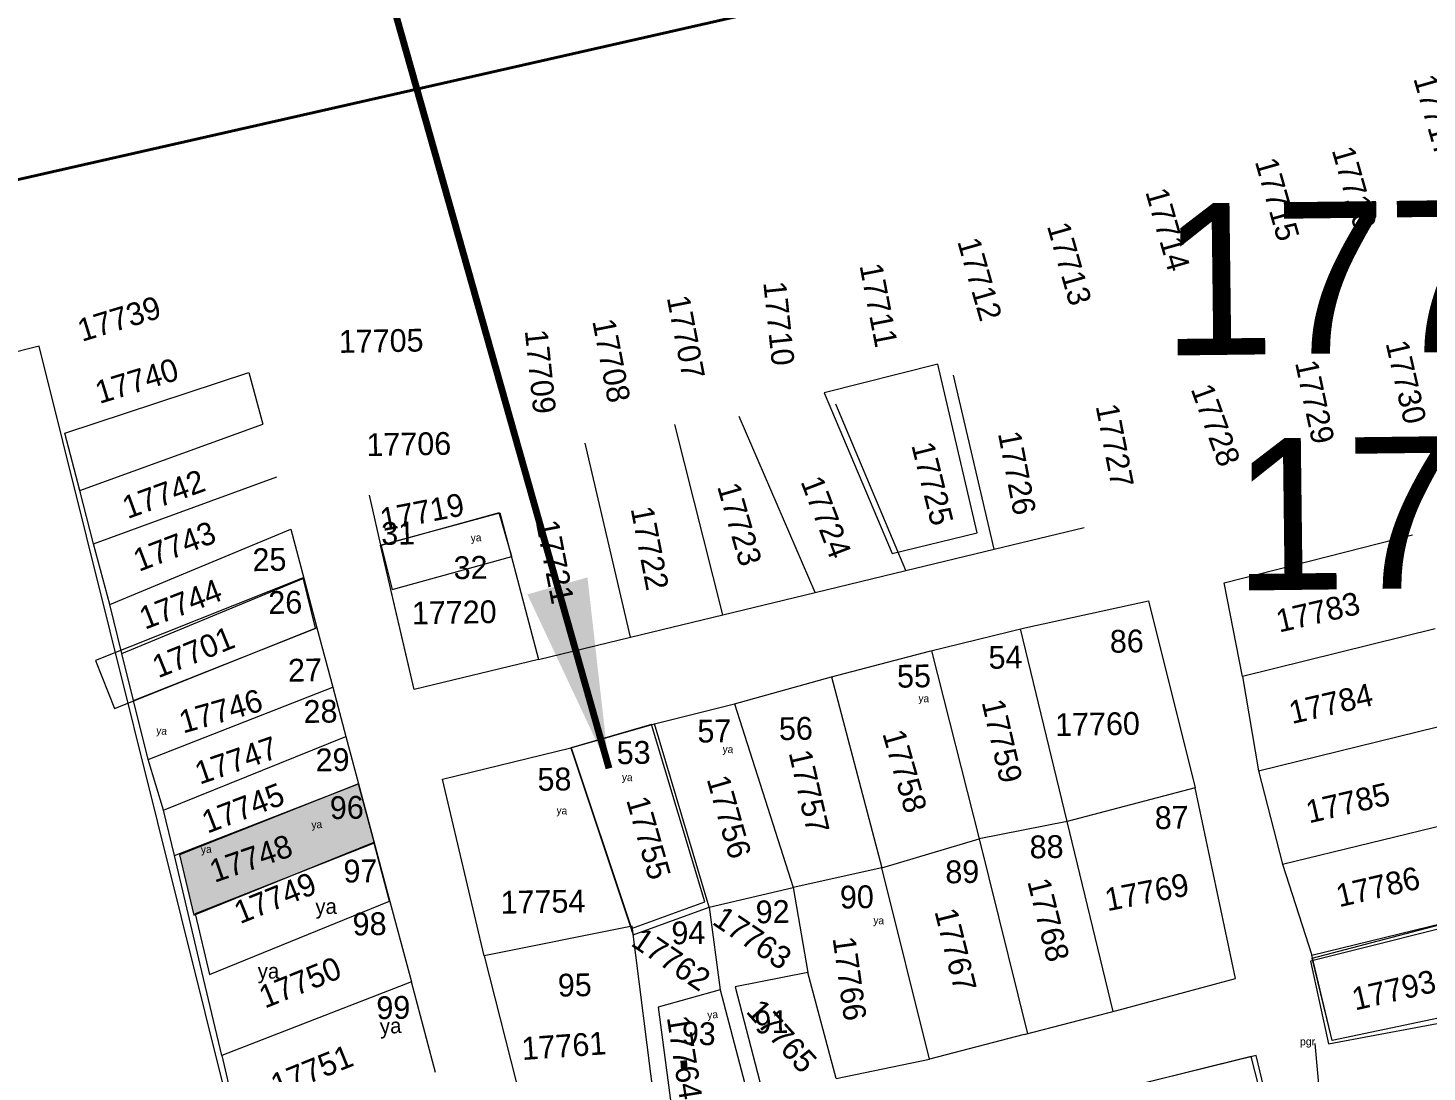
# Model space of a CAD drawing. Header units: inches. Extents: x 610851 to 630254, y 1234683 to 1264905.
# Drawn here: x 624306.9 to 624491, y 1245344.2 to 1245481.7 of the extents above; entities that cross this region are included whole.
import ezdxf
from ezdxf.enums import TextEntityAlignment as Align

# ---------------------------------------------------------------- set-up
doc = ezdxf.new("R2010")
doc.units = ezdxf.units.IN
doc.header["$MEASUREMENT"] = 0
doc.linetypes.add('DGN2', pattern=[67.425768, 33.712884, -33.712884])
for name, color, linetype, lineweight in [('CONTORNOLevel 61', 7, 'Continuous', 0), ('Level 2', 7, 'Continuous', 0), ('Level 50', 7, 'Continuous', 0), ('Level 51', 7, 'Continuous', 0), ('Level 7', 7, 'Continuous', 0), ('mon proposed', 3, 'Continuous', 0), ('PARCELAS', 7, 'Continuous', 0)]:
    doc.layers.add(name, color=color, linetype=linetype, lineweight=lineweight)
doc.styles.get("Standard").update_dxf_attribs({"font": 'arial.ttf'})
doc.styles.add('Styledgn000', font='dgn000.shx')
doc.styles.add('Styledgn032', font='dgn032.shx')
doc.styles.add('Styletxt', font='txt.shx')
doc.dimstyles.new('STANDARD-Linear', dxfattribs={"dimtxt": 1.5, "dimasz": 1.13, "dimexe": 0.125, "dimexo": 0.000625, "dimgap": 0.3, "dimtad": 1, "dimzin": 7, "dimdsep": 46, "dimtxsty": 'Styletxt', "dimsah": 1, "dimcen": 2.5, "dimclrd": 1, "dimclre": 1, "dimclrt": 2, "dimaunit": 1, "dimadec": 7, "dimazin": 0, "dimtfac": 1, "dimtofl": 0, "dimtmove": 1, "dimatfit": 3, "dimfxl": 1, "dimtolj": 1, "dimtzin": 0, "dimarcsym": 0})

msp = doc.modelspace()

# ---------------------------------------------------------------- hatches: boundary and pattern name
at = {"layer": 'Level 2', "linetype": 'Continuous'}
msp.add_hatch(color=6, dxfattribs=at).paths.add_polyline_path([(624350.39116, 1245382.11692), (624326.82176, 1245372.78282), (624328.71336, 1245364.82882), (624352.43716, 1245374.47312)])
msp.add_hatch(color=6, dxfattribs=at).paths.add_polyline_path([(624350.39116, 1245382.11692), (624326.82176, 1245372.78282), (624328.71336, 1245364.82882), (624352.43716, 1245374.47312)])
msp.add_hatch(color=6, dxfattribs=at).paths.add_polyline_path([(624350.39116, 1245382.11692), (624326.82176, 1245372.78282), (624328.71336, 1245364.82882), (624352.43716, 1245374.47312)])

# ---------------------------------------------------------------- linework, layer by layer
at = {"layer": 'CONTORNOLevel 61', "color": 3, "linetype": 'Continuous', "lineweight": 40, "flags": 128}
msp.add_lwpolyline([(624507.21958, 1245507.49893), (624143.00713, 1245424.84083), (624212.74991, 1245117.45585), (624024.52371, 1244911.37823)], dxfattribs=at)
at = {"layer": 'Level 2', "color": 6, "linetype": 'Continuous', "lineweight": 0}
for p, q in [((624434.03658, 1245413.0162), (624428.69058, 1245435.9592)), ((624434.03658, 1245413.0162), (624428.69058, 1245435.9592)), ((624434.03658, 1245413.0162), (624428.69058, 1245435.9592)), ((624422.43058, 1245410.2082), (624413.19958, 1245432.1092)), ((624422.43058, 1245410.2082), (624413.19958, 1245432.1092)), ((624422.43058, 1245410.2082), (624413.19958, 1245432.1092)), ((624398.34558, 1245404.3952), (624391.99958, 1245429.4552)), ((624398.34558, 1245404.3952), (624391.99958, 1245429.4552)), ((624398.34558, 1245404.3952), (624391.99958, 1245429.4552)), ((624410.48658, 1245407.3252), (624400.47658, 1245430.5032)), ((624410.48658, 1245407.3252), (624400.47658, 1245430.5032)), ((624410.48658, 1245407.3252), (624400.47658, 1245430.5032)), ((624386.17258, 1245401.4542), (624380.21358, 1245426.9772)), ((624386.17258, 1245401.4542), (624380.21358, 1245426.9772)), ((624386.17258, 1245401.4542), (624380.21358, 1245426.9772)), ((624315.49958, 1245413.7492), (624339.61058, 1245422.5602)), ((624315.49958, 1245413.7492), (624339.61058, 1245422.5602)), ((624315.49958, 1245413.7492), (624339.61058, 1245422.5602)), ((624315.49958, 1245413.7492), (624313.66658, 1245420.7512)), ((624315.49958, 1245413.7492), (624313.66658, 1245420.7512)), ((624315.49958, 1245413.7492), (624313.66658, 1245420.7512)), ((624351.76558, 1245420.1572), (624353.28258, 1245413.5602)), ((624351.76558, 1245420.1572), (624353.28258, 1245413.5602)), ((624351.76558, 1245420.1572), (624353.28258, 1245413.5602)), ((624353.28258, 1245413.5602), (624368.97858, 1245417.8022)), ((624353.28258, 1245413.5602), (624368.97858, 1245417.8022)), ((624353.28258, 1245413.5602), (624368.97858, 1245417.8022)), ((624368.97858, 1245417.8022), (624374.05558, 1245398.5212)), ((624368.97858, 1245417.8022), (624374.05558, 1245398.5212)), ((624368.97858, 1245417.8022), (624374.05558, 1245398.5212)), ((624317.61458, 1245405.7312), (624341.45258, 1245415.6592)), ((624317.61458, 1245405.7312), (624341.45258, 1245415.6592)), ((624317.61458, 1245405.7312), (624341.45258, 1245415.6592)), ((624341.45258, 1245415.6592), (624343.16358, 1245409.2252)), ((624341.45258, 1245415.6592), (624343.16358, 1245409.2252)), ((624341.45258, 1245415.6592), (624343.16358, 1245409.2252)), ((624434.03658, 1245413.0162), (624445.91058, 1245415.8852)), ((624434.03658, 1245413.0162), (624445.91058, 1245415.8852)), ((624434.03658, 1245413.0162), (624445.91058, 1245415.8852)), ((624464.33558, 1245408.6082), (624489.11558, 1245414.9082)), ((624464.33558, 1245408.6082), (624489.11558, 1245414.9082)), ((624464.33558, 1245408.6082), (624489.11558, 1245414.9082)), ((624317.61458, 1245405.7312), (624315.49958, 1245413.7492)), ((624317.61458, 1245405.7312), (624315.49958, 1245413.7492)), ((624317.61458, 1245405.7312), (624315.49958, 1245413.7492)), ((624357.71258, 1245394.5732), (624353.28258, 1245413.5602)), ((624357.71258, 1245394.5732), (624353.28258, 1245413.5602)), ((624357.71258, 1245394.5732), (624353.28258, 1245413.5602)), ((624422.43058, 1245410.2082), (624434.03658, 1245413.0162)), ((624422.43058, 1245410.2082), (624434.03658, 1245413.0162)), ((624422.43058, 1245410.2082), (624434.03658, 1245413.0162)), ((624319.21758, 1245399.3062), (624343.16358, 1245409.2252)), ((624319.21758, 1245399.3062), (624343.16358, 1245409.2252)), ((624319.21758, 1245399.3062), (624343.16358, 1245409.2252)), ((624343.16358, 1245409.2252), (624344.89958, 1245402.6922)), ((624343.16358, 1245409.2252), (624344.89958, 1245402.6922)), ((624343.16358, 1245409.2252), (624344.89958, 1245402.6922)), ((624410.48658, 1245407.3252), (624422.43058, 1245410.2082)), ((624410.48658, 1245407.3252), (624422.43058, 1245410.2082)), ((624410.48658, 1245407.3252), (624422.43058, 1245410.2082)), ((624398.34558, 1245404.3952), (624410.48658, 1245407.3252)), ((624398.34558, 1245404.3952), (624410.48658, 1245407.3252)), ((624398.34558, 1245404.3952), (624410.48658, 1245407.3252)), ((624466.73558, 1245396.2572), (624464.33558, 1245408.6082)), ((624466.73558, 1245396.2572), (624464.33558, 1245408.6082)), ((624466.73558, 1245396.2572), (624464.33558, 1245408.6082)), ((624319.21758, 1245399.3062), (624317.61458, 1245405.7312)), ((624319.21758, 1245399.3062), (624317.61458, 1245405.7312)), ((624319.21758, 1245399.3062), (624317.61458, 1245405.7312)), ((624438.09358, 1245402.6712), (624454.38658, 1245406.2142)), ((624438.09358, 1245402.6712), (624454.38658, 1245406.2142)), ((624438.09358, 1245402.6712), (624454.38658, 1245406.2142)), ((624454.38658, 1245406.2142), (624460.50858, 1245381.6112)), ((624454.38658, 1245406.2142), (624460.50858, 1245381.6112)), ((624454.38658, 1245406.2142), (624460.50858, 1245381.6112)), ((624386.17258, 1245401.4542), (624398.34558, 1245404.3952)), ((624386.17258, 1245401.4542), (624398.34558, 1245404.3952)), ((624386.17258, 1245401.4542), (624398.34558, 1245404.3952)), ((624320.76658, 1245393.1122), (624344.89958, 1245402.6922)), ((624320.76658, 1245393.1122), (624344.89958, 1245402.6922)), ((624320.76658, 1245393.1122), (624344.89958, 1245402.6922)), ((624344.89958, 1245402.6922), (624346.98558, 1245394.8802)), ((624344.89958, 1245402.6922), (624346.98558, 1245394.8802)), ((624344.89958, 1245402.6922), (624346.98558, 1245394.8802)), ((624425.54458, 1245399.5942), (624438.09358, 1245402.6712)), ((624425.54458, 1245399.5942), (624438.09358, 1245402.6712)), ((624425.54458, 1245399.5942), (624438.09358, 1245402.6712)), ((624443.67458, 1245377.1582), (624437.50818, 1245402.52766)), ((624443.67458, 1245377.1582), (624437.50818, 1245402.52766)), ((624443.67458, 1245377.1582), (624437.50818, 1245402.52766)), ((624492.12658, 1245402.5402), (624466.73558, 1245396.2572)), ((624492.12658, 1245402.5402), (624466.73558, 1245396.2572)), ((624492.12658, 1245402.5402), (624466.73558, 1245396.2572)), ((624374.05558, 1245398.5212), (624386.17258, 1245401.4542)), ((624374.05558, 1245398.5212), (624386.17258, 1245401.4542)), ((624374.05558, 1245398.5212), (624386.17258, 1245401.4542)), ((624425.78992, 1245399.65436), (624432.08858, 1245374.9032)), ((624425.78992, 1245399.65436), (624432.08858, 1245374.9032)), ((624425.78992, 1245399.65436), (624432.08858, 1245374.9032)), ((624320.76658, 1245393.1122), (624319.21758, 1245399.3062)), ((624320.76658, 1245393.1122), (624319.21758, 1245399.3062)), ((624320.76658, 1245393.1122), (624319.21758, 1245399.3062)), ((624374.05558, 1245398.5212), (624357.71258, 1245394.5732)), ((624374.05558, 1245398.5212), (624357.71258, 1245394.5732)), ((624374.05558, 1245398.5212), (624357.71258, 1245394.5732)), ((624412.63358, 1245396.2012), (624425.54458, 1245399.5942)), ((624412.63358, 1245396.2012), (624425.54458, 1245399.5942)), ((624412.63358, 1245396.2012), (624425.54458, 1245399.5942)), ((624399.87158, 1245392.6752), (624412.63358, 1245396.2012)), ((624399.87158, 1245392.6752), (624412.63358, 1245396.2012)), ((624399.87158, 1245392.6752), (624412.63358, 1245396.2012)), ((624412.63358, 1245396.2012), (624419.25858, 1245371.0562)), ((624412.63358, 1245396.2012), (624419.25858, 1245371.0562)), ((624412.63358, 1245396.2012), (624419.25858, 1245371.0562)), ((624466.73558, 1245396.2572), (624468.85858, 1245383.8612)), ((624466.73558, 1245396.2572), (624468.85858, 1245383.8612)), ((624466.73558, 1245396.2572), (624468.85858, 1245383.8612)), ((624322.69458, 1245385.3462), (624346.98558, 1245394.8802)), ((624322.69458, 1245385.3462), (624346.98558, 1245394.8802)), ((624322.69458, 1245385.3462), (624346.98558, 1245394.8802)), ((624346.98558, 1245394.8802), (624348.72458, 1245388.3622)), ((624346.98558, 1245394.8802), (624348.72458, 1245388.3622)), ((624346.98558, 1245394.8802), (624348.72458, 1245388.3622)), ((624322.69458, 1245385.3462), (624320.76658, 1245393.1122)), ((624322.69458, 1245385.3462), (624320.76658, 1245393.1122)), ((624322.69458, 1245385.3462), (624320.76658, 1245393.1122)), ((624389.32858, 1245390.0452), (624399.87158, 1245392.6752)), ((624389.32858, 1245390.0452), (624399.87158, 1245392.6752)), ((624389.32858, 1245390.0452), (624399.87158, 1245392.6752)), ((624399.87158, 1245392.6752), (624407.61058, 1245368.4922)), ((624399.87158, 1245392.6752), (624407.61058, 1245368.4922)), ((624399.87158, 1245392.6752), (624407.61058, 1245368.4922)), ((624468.85858, 1245383.8612), (624495.69658, 1245390.4472)), ((624468.85858, 1245383.8612), (624495.69658, 1245390.4472)), ((624468.85858, 1245383.8612), (624495.69658, 1245390.4472)), ((624378.33258, 1245386.8532), (624389.32858, 1245390.0452)), ((624378.33258, 1245386.8532), (624389.32858, 1245390.0452)), ((624378.33258, 1245386.8532), (624389.32858, 1245390.0452)), ((624396.52858, 1245365.8742), (624389.32858, 1245390.0452)), ((624396.52858, 1245365.8742), (624389.32858, 1245390.0452)), ((624396.52858, 1245365.8742), (624389.32858, 1245390.0452)), ((624324.71458, 1245378.6602), (624348.72458, 1245388.3622)), ((624324.71458, 1245378.6602), (624348.72458, 1245388.3622)), ((624324.71458, 1245378.6602), (624348.72458, 1245388.3622)), ((624348.72458, 1245388.3622), (624350.39058, 1245382.1172)), ((624348.72458, 1245388.3622), (624350.39058, 1245382.1172)), ((624348.72458, 1245388.3622), (624350.39058, 1245382.1172)), ((624361.44658, 1245382.7282), (624378.33258, 1245386.8532)), ((624361.44658, 1245382.7282), (624378.33258, 1245386.8532)), ((624361.44658, 1245382.7282), (624378.33258, 1245386.8532)), ((624378.33258, 1245386.8532), (624386.53258, 1245362.2332)), ((624378.33258, 1245386.8532), (624386.53258, 1245362.2332)), ((624378.33258, 1245386.8532), (624386.53258, 1245362.2332)), ((624324.71458, 1245378.6602), (624322.69458, 1245385.3462)), ((624324.71458, 1245378.6602), (624322.69458, 1245385.3462)), ((624324.71458, 1245378.6602), (624322.69458, 1245385.3462)), ((624468.85858, 1245383.8612), (624471.99958, 1245371.5482)), ((624468.85858, 1245383.8612), (624471.99958, 1245371.5482)), ((624468.85858, 1245383.8612), (624471.99958, 1245371.5482)), ((624326.12758, 1245372.6942), (624350.39058, 1245382.1172)), ((624326.12758, 1245372.6942), (624350.39058, 1245382.1172)), ((624326.12758, 1245372.6942), (624350.39058, 1245382.1172)), ((624350.39058, 1245382.1172), (624351.97158, 1245376.1922)), ((624350.39058, 1245382.1172), (624351.97158, 1245376.1922)), ((624350.39058, 1245382.1172), (624351.97158, 1245376.1922)), ((624366.92658, 1245359.4692), (624361.44658, 1245382.7282)), ((624366.92658, 1245359.4692), (624361.44658, 1245382.7282)), ((624366.92658, 1245359.4692), (624361.44658, 1245382.7282)), ((624460.50858, 1245381.6112), (624443.67458, 1245377.1582)), ((624460.50858, 1245381.6112), (624443.67458, 1245377.1582)), ((624460.50858, 1245381.6112), (624443.67458, 1245377.1582)), ((624465.82758, 1245356.5042), (624460.50858, 1245381.6112)), ((624465.82758, 1245356.5042), (624460.50858, 1245381.6112)), ((624465.82758, 1245356.5042), (624460.50858, 1245381.6112)), ((624326.12758, 1245372.6942), (624324.71458, 1245378.6602)), ((624326.12758, 1245372.6942), (624324.71458, 1245378.6602)), ((624326.12758, 1245372.6942), (624324.71458, 1245378.6602)), ((624471.99958, 1245371.5482), (624498.74958, 1245378.0832)), ((624471.99958, 1245371.5482), (624498.74958, 1245378.0832)), ((624471.99958, 1245371.5482), (624498.74958, 1245378.0832)), ((624351.97158, 1245376.1922), (624354.07058, 1245368.2772)), ((624351.97158, 1245376.1922), (624354.07058, 1245368.2772)), ((624351.97158, 1245376.1922), (624354.07058, 1245368.2772)), ((624443.67458, 1245377.1582), (624432.08858, 1245374.9032)), ((624443.67458, 1245377.1582), (624432.08858, 1245374.9032)), ((624443.67458, 1245377.1582), (624432.08858, 1245374.9032)), ((624449.7427, 1245352.1585), (624443.67458, 1245377.1582)), ((624449.7427, 1245352.1585), (624443.67458, 1245377.1582)), ((624449.7427, 1245352.1585), (624443.67458, 1245377.1582)), ((624419.25858, 1245371.0562), (624432.08858, 1245374.9032)), ((624419.25858, 1245371.0562), (624432.08858, 1245374.9032)), ((624419.25858, 1245371.0562), (624432.08858, 1245374.9032)), ((624432.08858, 1245374.9032), (624438.45127, 1245349.22846)), ((624432.08858, 1245374.9032), (624438.45127, 1245349.22846)), ((624432.08858, 1245374.9032), (624438.45127, 1245349.22846)), ((624327.58058, 1245366.5632), (624326.12758, 1245372.6942)), ((624327.58058, 1245366.5632), (624326.12758, 1245372.6942)), ((624327.58058, 1245366.5632), (624326.12758, 1245372.6942)), ((624419.25858, 1245371.0562), (624407.61058, 1245368.4922)), ((624419.25858, 1245371.0562), (624407.61058, 1245368.4922)), ((624419.25858, 1245371.0562), (624407.61058, 1245368.4922)), ((624425.54358, 1245345.8852), (624419.25858, 1245371.0562)), ((624425.54358, 1245345.8852), (624419.25858, 1245371.0562)), ((624425.54358, 1245345.8852), (624419.25858, 1245371.0562)), ((624471.99958, 1245371.5482), (624475.88558, 1245359.5692)), ((624471.99958, 1245371.5482), (624475.88558, 1245359.5692)), ((624471.99958, 1245371.5482), (624475.88558, 1245359.5692)), ((624396.52858, 1245365.8742), (624407.61058, 1245368.4922)), ((624396.52858, 1245365.8742), (624407.61058, 1245368.4922)), ((624396.52858, 1245365.8742), (624407.61058, 1245368.4922)), ((624407.61058, 1245368.4922), (624409.53858, 1245357.2752)), ((624407.61058, 1245368.4922), (624409.53858, 1245357.2752)), ((624407.61058, 1245368.4922), (624409.53858, 1245357.2752)), ((624329.53358, 1245358.3362), (624327.58058, 1245366.5632)), ((624329.53358, 1245358.3362), (624327.58058, 1245366.5632)), ((624329.53358, 1245358.3362), (624327.58058, 1245366.5632)), ((624354.07058, 1245368.2772), (624357.33558, 1245356.0422)), ((624354.07058, 1245368.2772), (624357.33558, 1245356.0422)), ((624354.07058, 1245368.2772), (624357.33558, 1245356.0422)), ((624386.52858, 1245362.2662), (624396.52858, 1245365.8742)), ((624386.52858, 1245362.2662), (624396.52858, 1245365.8742)), ((624386.52858, 1245362.2662), (624396.52858, 1245365.8742)), ((624396.52858, 1245365.8742), (624397.97658, 1245355.0262)), ((624396.52858, 1245365.8742), (624397.97658, 1245355.0262)), ((624396.52858, 1245365.8742), (624397.97658, 1245355.0262)), ((624475.88558, 1245359.5692), (624501.53658, 1245365.8262)), ((624475.88558, 1245359.5692), (624501.53658, 1245365.8262)), ((624475.88558, 1245359.5692), (624501.53658, 1245365.8262)), ((624386.36558, 1245362.7552), (624386.33758, 1245362.8362)), ((624386.36558, 1245362.7552), (624386.33758, 1245362.8362)), ((624386.36558, 1245362.7552), (624386.33758, 1245362.8362)), ((624389.77858, 1245336.8272), (624386.39558, 1245363.3702)), ((624389.77858, 1245336.8272), (624386.39558, 1245363.3702)), ((624389.77858, 1245336.8272), (624386.39558, 1245363.3702)), ((624366.92658, 1245359.4692), (624373.54158, 1245333.4162)), ((624366.92658, 1245359.4692), (624373.54158, 1245333.4162)), ((624366.92658, 1245359.4692), (624373.54158, 1245333.4162)), ((624478.54558, 1245348.3402), (624475.88558, 1245359.5692)), ((624478.54558, 1245348.3402), (624475.88558, 1245359.5692)), ((624478.54558, 1245348.3402), (624475.88558, 1245359.5692)), ((624332.36658, 1245346.3602), (624329.53358, 1245358.3362)), ((624332.36658, 1245346.3602), (624329.53358, 1245358.3362)), ((624332.36658, 1245346.3602), (624329.53358, 1245358.3362)), ((624409.53858, 1245357.2752), (624399.95958, 1245355.4122)), ((624409.53858, 1245357.2752), (624399.95958, 1245355.4122)), ((624409.53858, 1245357.2752), (624399.95958, 1245355.4122)), ((624413.23558, 1245343.3482), (624409.53858, 1245357.2752)), ((624413.23558, 1245343.3482), (624409.53858, 1245357.2752)), ((624413.23558, 1245343.3482), (624409.53858, 1245357.2752)), ((624399.95958, 1245355.4122), (624403.79658, 1245340.6912)), ((624399.95958, 1245355.4122), (624403.79658, 1245340.6912)), ((624399.95958, 1245355.4122), (624403.79658, 1245340.6912)), ((624450.20058, 1245352.2822), (624465.82758, 1245356.5042)), ((624450.20058, 1245352.2822), (624465.82758, 1245356.5042)), ((624450.20058, 1245352.2822), (624465.82758, 1245356.5042)), ((624397.97658, 1245355.0262), (624389.81758, 1245352.7222)), ((624397.97658, 1245355.0262), (624389.81758, 1245352.7222)), ((624397.97658, 1245355.0262), (624389.81758, 1245352.7222)), ((624397.97658, 1245355.0262), (624401.89258, 1245340.0802)), ((624397.97658, 1245355.0262), (624401.89258, 1245340.0802)), ((624397.97658, 1245355.0262), (624401.89258, 1245340.0802)), ((624389.81758, 1245352.7222), (624391.87458, 1245337.2622)), ((624389.81758, 1245352.7222), (624391.87458, 1245337.2622)), ((624389.81758, 1245352.7222), (624391.87458, 1245337.2622)), ((624437.98858, 1245349.1082), (624450.20058, 1245352.2822)), ((624437.98858, 1245349.1082), (624450.20058, 1245352.2822)), ((624437.98858, 1245349.1082), (624450.20058, 1245352.2822)), ((624437.98858, 1245349.1082), (624425.54358, 1245345.8852)), ((624437.98858, 1245349.1082), (624425.54358, 1245345.8852)), ((624437.98858, 1245349.1082), (624425.54358, 1245345.8852)), ((624468.53158, 1245346.3762), (624452.55458, 1245342.3942)), ((624468.53158, 1245346.3762), (624452.55458, 1245342.3942)), ((624468.53158, 1245346.3762), (624452.55458, 1245342.3942)), ((624474.73058, 1245320.8292), (624468.53158, 1245346.3762)), ((624474.73058, 1245320.8292), (624468.53158, 1245346.3762)), ((624474.73058, 1245320.8292), (624468.53158, 1245346.3762)), ((624413.23558, 1245343.3482), (624425.54358, 1245345.8852)), ((624413.23558, 1245343.3482), (624425.54358, 1245345.8852)), ((624413.23558, 1245343.3482), (624425.54358, 1245345.8852))]:
    msp.add_line(p, q, dxfattribs=at)
at = {"layer": 'Level 2', "color": 1, "linetype": 'Continuous', "lineweight": 0, "true_color": 0xf00000}
for p, q in [((624357.33558, 1245356.0422), (624332.36658, 1245346.3602)), ((624360.51258, 1245344.1172), (624357.33558, 1245356.0422)), ((624332.36658, 1245346.3602), (624335.27758, 1245334.0322))]:
    msp.add_line(p, q, dxfattribs=at)
at = {"layer": 'Level 2', "color": 1, "linetype": 'Continuous', "lineweight": 0, "flags": 128}
msp.add_lwpolyline([(624308.34358, 1245439.7552), (624156.61458, 1245401.4932), (624238.90658, 1245094.7272), (624343.93058, 1245191.5482), (624346.88958, 1245197.6522), (624344.69858, 1245207.0692), (624359.63558, 1245210.2682), (624353.08458, 1245237.4402), (624358.25558, 1245239.2672), (624308.34358, 1245439.7552)], dxfattribs=at)
msp.add_lwpolyline([(624308.34358, 1245439.7552), (624156.61458, 1245401.4932), (624238.90658, 1245094.7272), (624343.93058, 1245191.5482), (624346.88958, 1245197.6522), (624344.69858, 1245207.0692), (624359.63558, 1245210.2682), (624353.08458, 1245237.4402), (624358.25558, 1245239.2672), (624308.34358, 1245439.7552)], dxfattribs=at)
msp.add_lwpolyline([(624308.34358, 1245439.7552), (624156.61458, 1245401.4932), (624238.90658, 1245094.7272), (624343.93058, 1245191.5482), (624346.88958, 1245197.6522), (624344.69858, 1245207.0692), (624359.63558, 1245210.2682), (624353.08458, 1245237.4402), (624358.25558, 1245239.2672), (624308.34358, 1245439.7552)], dxfattribs=at)
at = {"layer": 'Level 2', "color": 6, "linetype": 'Continuous', "lineweight": 0, "flags": 128}
for points in [[(624343.07158, 1245409.2442), (624343.07158, 1245409.2442), (624315.74658, 1245398.3712), (624318.24458, 1245392.0392), (624344.69858, 1245402.6502), (624343.07158, 1245409.2442)], [(624343.07158, 1245409.2442), (624343.07158, 1245409.2442), (624315.74658, 1245398.3712), (624318.24458, 1245392.0392), (624344.69858, 1245402.6502), (624343.07158, 1245409.2442)], [(624343.07158, 1245409.2442), (624343.07158, 1245409.2442), (624315.74658, 1245398.3712), (624318.24458, 1245392.0392), (624344.69858, 1245402.6502), (624343.07158, 1245409.2442)], [(624378.35058, 1245386.8642), (624385.96058, 1245364.1202), (624386.30958, 1245363.0942), (624395.97258, 1245366.5962), (624388.95858, 1245389.9642), (624378.35058, 1245386.8642)], [(624378.35058, 1245386.8642), (624385.96058, 1245364.1202), (624386.30958, 1245363.0942), (624395.97258, 1245366.5962), (624388.95858, 1245389.9642), (624378.35058, 1245386.8642)], [(624378.35058, 1245386.8642), (624385.96058, 1245364.1202), (624386.30958, 1245363.0942), (624395.97258, 1245366.5962), (624388.95858, 1245389.9642), (624378.35058, 1245386.8642)], [(624378.35058, 1245386.8642), (624385.96058, 1245364.1202), (624386.30958, 1245363.0942), (624395.97258, 1245366.5962), (624388.95858, 1245389.9642), (624378.35058, 1245386.8642)], [(624378.35058, 1245386.8642), (624385.96058, 1245364.1202), (624386.30958, 1245363.0942), (624395.97258, 1245366.5962), (624388.95858, 1245389.9642), (624378.35058, 1245386.8642)], [(624378.35058, 1245386.8642), (624385.96058, 1245364.1202), (624386.30958, 1245363.0942), (624395.97258, 1245366.5962), (624388.95858, 1245389.9642), (624378.35058, 1245386.8642)], [(624350.39116, 1245382.11692), (624326.82176, 1245372.78282), (624328.71336, 1245364.82882), (624352.43716, 1245374.47312), (624350.39116, 1245382.11692)], [(624350.39116, 1245382.11692), (624326.82176, 1245372.78282), (624328.71336, 1245364.82882), (624352.43716, 1245374.47312), (624350.39116, 1245382.11692)], [(624350.39116, 1245382.11692), (624326.82176, 1245372.78282), (624328.71336, 1245364.82882), (624352.43716, 1245374.47312), (624350.39116, 1245382.11692)], [(624352.41958, 1245374.3382), (624328.84958, 1245365.0032), (624330.74158, 1245357.0492), (624354.46558, 1245366.6942), (624352.41958, 1245374.3382)], [(624352.41958, 1245374.3382), (624328.84958, 1245365.0032), (624330.74158, 1245357.0492), (624354.46558, 1245366.6942), (624352.41958, 1245374.3382)], [(624352.41958, 1245374.3382), (624328.84958, 1245365.0032), (624330.74158, 1245357.0492), (624354.46558, 1245366.6942), (624352.41958, 1245374.3382)], [(624502.78658, 1245353.4282), (624478.54658, 1245348.3392), (624475.93858, 1245359.1902), (624499.64358, 1245365.4122), (624502.78658, 1245353.4282)], [(624502.78658, 1245353.4282), (624478.54658, 1245348.3392), (624475.93858, 1245359.1902), (624499.64358, 1245365.4122), (624502.78658, 1245353.4282)], [(624502.78658, 1245353.4282), (624478.54658, 1245348.3392), (624475.93858, 1245359.1902), (624499.64358, 1245365.4122), (624502.78658, 1245353.4282)], [(624474.05458, 1245322.1942), (624467.88458, 1245346.2152), (624452.55458, 1245342.3942), (624458.87358, 1245318.0012), (624474.05458, 1245322.1942), (624467.88458, 1245346.2152)], [(624474.05458, 1245322.1942), (624467.88458, 1245346.2152), (624452.55458, 1245342.3942), (624458.87358, 1245318.0012), (624474.05458, 1245322.1942), (624467.88458, 1245346.2152)], [(624474.05458, 1245322.1942), (624467.88458, 1245346.2152), (624452.55458, 1245342.3942), (624458.87358, 1245318.0012), (624474.05458, 1245322.1942), (624467.88458, 1245346.2152)]]:
    msp.add_lwpolyline(points, dxfattribs=at)
at = {"layer": 'Level 50', "color": 7, "linetype": 'Continuous', "lineweight": 0}
for p, q in [((624311.68858, 1245428.2932), (624335.93858, 1245436.3152)), ((624335.93858, 1245436.3152), (624337.75858, 1245429.4912)), ((624313.66658, 1245420.7512), (624337.75858, 1245429.4912)), ((624313.66658, 1245420.7512), (624311.68858, 1245428.2932))]:
    msp.add_line(p, q, dxfattribs=at)
at = {"layer": 'Level 7', "color": 7, "linetype": 'Continuous', "lineweight": 0}
msp.add_line((624386.39558, 1245363.3702), (624366.92658, 1245359.4692), dxfattribs=at)
msp.add_line((624386.39558, 1245363.3702), (624366.92658, 1245359.4692), dxfattribs=at)
msp.add_line((624386.39558, 1245363.3702), (624366.92658, 1245359.4692), dxfattribs=at)
at = {"layer": 'Level 7', "color": 3, "linetype": 'Continuous', "lineweight": 0}
msp.add_line((624477.49385, 1245335.065), (624476.32385, 1245347.925), dxfattribs=at)
msp.add_line((624477.49385, 1245335.065), (624476.32385, 1245347.925), dxfattribs=at)
msp.add_line((624477.49385, 1245335.065), (624476.32385, 1245347.925), dxfattribs=at)
at = {"layer": 'Level 7', "color": 2, "linetype": 'Continuous', "lineweight": 0, "flags": 128}
msp.add_lwpolyline([(624475.71974, 1245358.79407), (624478.05529, 1245347.89142), (624502.48111, 1245352.46326), (624499.89132, 1245364.85554), (624475.71974, 1245358.79407)], dxfattribs=at)
at = {"layer": 'mon proposed', "color": 2, "linetype": 'Continuous', "lineweight": 0, "flags": 128}
for points in [[(624420.61043, 1245412.47873), (624431.83673, 1245415.20533), (624426.64513, 1245437.38253), (624411.66163, 1245433.64013), (624420.61043, 1245412.47873)], [(624368.88753, 1245417.8335), (624353.37363, 1245413.5289), (624354.80843, 1245407.703), (624370.56383, 1245412.0724), (624368.88753, 1245417.8335)], [(624368.88753, 1245417.8335), (624353.37363, 1245413.5289), (624354.80843, 1245407.703), (624370.56383, 1245412.0724), (624368.88753, 1245417.8335)], [(624368.88753, 1245417.8335), (624353.37363, 1245413.5289), (624354.80843, 1245407.703), (624370.56383, 1245412.0724), (624368.88753, 1245417.8335)]]:
    msp.add_lwpolyline(points, dxfattribs=at)
at = {"layer": 'PARCELAS', "color": 2, "linetype": 'DGN2', "lineweight": 0}
msp.add_line((624357.71258, 1245394.5732), (624354.73644, 1245407.33066), dxfattribs=at)
msp.add_line((624357.71258, 1245394.5732), (624354.73644, 1245407.33066), dxfattribs=at)
msp.add_line((624357.71258, 1245394.5732), (624354.73644, 1245407.33066), dxfattribs=at)

# ---------------------------------------------------------------- texts
at = {"layer": 'Level 2', "color": 6, "linetype": 'Continuous', "lineweight": 0, "style": 'Styledgn000'}
for s, height, rotation, p in [('31', 3, 1, (624355.58948, 1245415.12716)), ('31', 3, 1, (624355.58948, 1245415.12716)), ('31', 3, 1, (624355.58948, 1245415.12716)), ('ya', 0.999732, 3, (624365.84442, 1245414.5539)), ('ya', 0.999732, 3, (624365.84442, 1245414.5539)), ('ya', 0.999732, 3, (624365.84442, 1245414.5539)), ('25', 3, 1, (624338.64457, 1245411.66685)), ('25', 3, 1, (624338.64457, 1245411.66685)), ('25', 3, 1, (624338.64457, 1245411.66685)), ('32', 3, 1, (624365.12534, 1245410.61902)), ('32', 3, 1, (624365.12534, 1245410.61902)), ('32', 3, 1, (624365.12534, 1245410.61902)), ('26', 3, 1, (624340.72757, 1245406.02985)), ('26', 3, 1, (624340.72757, 1245406.02985)), ('26', 3, 1, (624340.72757, 1245406.02985)), ('86', 3, 1, (624451.51557, 1245400.92285)), ('86', 3, 1, (624451.51557, 1245400.92285)), ('86', 3, 1, (624451.51557, 1245400.92285)), ('54', 3, 1, (624435.54457, 1245398.81185)), ('54', 3, 1, (624435.54457, 1245398.81185)), ('54', 3, 1, (624435.54457, 1245398.81185)), ('27', 3, 1, (624343.32157, 1245397.11585)), ('27', 3, 1, (624343.32157, 1245397.11585)), ('27', 3, 1, (624343.32157, 1245397.11585)), ('55', 3, 1, (624423.49557, 1245396.32685)), ('55', 3, 1, (624423.49557, 1245396.32685)), ('55', 3, 1, (624423.49557, 1245396.32685)), ('28', 3, 1, (624345.36957, 1245391.67885)), ('28', 3, 1, (624345.36957, 1245391.67885)), ('28', 3, 1, (624345.36957, 1245391.67885)), ('ya', 1.000002, 357, (624424.79995, 1245393.39499)), ('ya', 1.000002, 357, (624424.79995, 1245393.39499)), ('ya', 1.000002, 357, (624424.79995, 1245393.39499)), ('57', 3, 1, (624397.22057, 1245389.09585)), ('57', 3, 1, (624397.22057, 1245389.09585)), ('57', 3, 1, (624397.22057, 1245389.09585)), ('56', 3, 1, (624407.95057, 1245389.42085)), ('56', 3, 1, (624407.95057, 1245389.42085)), ('56', 3, 1, (624407.95057, 1245389.42085)), ('ya', 1.000002, 355, (624324.46157, 1245389.11914)), ('ya', 1.000002, 355, (624324.46157, 1245389.11914)), ('ya', 1.000002, 355, (624324.46157, 1245389.11914)), ('29', 3, 1, (624346.95257, 1245385.30585)), ('29', 3, 1, (624346.95257, 1245385.30585)), ('29', 3, 1, (624346.95257, 1245385.30585)), ('53', 3, 1, (624386.58857, 1245386.24885)), ('53', 3, 1, (624386.58857, 1245386.24885)), ('53', 3, 1, (624386.58857, 1245386.24885)), ('ya', 1.000002, 357, (624399.01295, 1245386.70099)), ('ya', 1.000002, 357, (624399.01295, 1245386.70099)), ('ya', 1.000002, 357, (624399.01295, 1245386.70099)), ('58', 3, 1, (624376.16657, 1245382.74485)), ('58', 3, 1, (624376.16657, 1245382.74485)), ('58', 3, 1, (624376.16657, 1245382.74485)), ('ya', 1.000002, 357, (624385.75795, 1245383.00799)), ('ya', 1.000002, 357, (624385.75795, 1245383.00799)), ('ya', 1.000002, 357, (624385.75795, 1245383.00799)), ('96', 3, 1, (624348.82957, 1245379.02085)), ('96', 3, 1, (624348.82957, 1245379.02085)), ('96', 3, 1, (624348.82957, 1245379.02085)), ('ya', 1.000002, 357, (624377.15295, 1245378.62499)), ('ya', 1.000002, 357, (624377.15295, 1245378.62499)), ('ya', 1.000002, 357, (624377.15295, 1245378.62499)), ('87', 3, 1, (624457.43057, 1245377.70385)), ('87', 3, 1, (624457.43057, 1245377.70385)), ('87', 3, 1, (624457.43057, 1245377.70385)), ('ya', 0.999732, 3, (624344.87842, 1245376.7859)), ('ya', 0.999732, 3, (624344.87842, 1245376.7859)), ('ya', 0.999732, 3, (624344.87842, 1245376.7859)), ('88', 3, 1, (624440.95957, 1245373.85385)), ('88', 3, 1, (624440.95957, 1245373.85385)), ('88', 3, 1, (624440.95957, 1245373.85385)), ('ya', 0.999738, 3, (624330.32643, 1245373.52391)), ('ya', 0.999738, 3, (624330.32643, 1245373.52391)), ('ya', 0.999738, 3, (624330.32643, 1245373.52391)), ('97', 3, 1, (624350.62857, 1245370.66185)), ('97', 3, 1, (624350.62857, 1245370.66185)), ('97', 3, 1, (624350.62857, 1245370.66185)), ('89', 3, 1, (624429.86057, 1245370.56385)), ('89', 3, 1, (624429.86057, 1245370.56385)), ('89', 3, 1, (624429.86057, 1245370.56385)), ('90', 3, 1, (624415.98257, 1245367.24385)), ('90', 3, 1, (624415.98257, 1245367.24385)), ('90', 3, 1, (624415.98257, 1245367.24385)), ('ya', 1.999998, 1, (624346.10432, 1245365.99175)), ('ya', 1.999998, 1, (624346.10432, 1245365.99175)), ('ya', 1.999998, 1, (624346.10432, 1245365.99175)), ('92', 3, 1, (624404.89557, 1245365.29885)), ('92', 3, 1, (624404.89557, 1245365.29885)), ('92', 3, 1, (624404.89557, 1245365.29885)), ('98', 3, 1, (624351.82957, 1245363.69785)), ('98', 3, 1, (624351.82957, 1245363.69785)), ('98', 3, 1, (624351.82957, 1245363.69785)), ('94', 3, 1, (624393.79757, 1245362.53185)), ('94', 3, 1, (624393.79757, 1245362.53185)), ('94', 3, 1, (624393.79757, 1245362.53185)), ('ya', 1.000002, 357, (624418.86495, 1245364.15399)), ('ya', 1.000002, 357, (624418.86495, 1245364.15399)), ('ya', 1.000002, 357, (624418.86495, 1245364.15399)), ('95', 3, 1, (624378.84157, 1245355.64885)), ('95', 3, 1, (624378.84157, 1245355.64885)), ('95', 3, 1, (624378.84157, 1245355.64885)), ('99', 3, 1, (624354.95757, 1245352.67685)), ('99', 3, 1, (624354.95757, 1245352.67685)), ('99', 3, 1, (624354.95757, 1245352.67685)), ('ya', 0.999732, 3, (624396.99042, 1245351.7529)), ('ya', 0.999732, 3, (624396.99042, 1245351.7529)), ('ya', 0.999732, 3, (624396.99042, 1245351.7529)), ('91', 3, 1, (624404.72671, 1245350.80098)), ('91', 3, 1, (624404.72671, 1245350.80098)), ('91', 3, 1, (624404.72671, 1245350.80098)), ('ya', 1.999734, 3, (624354.59345, 1245350.24975)), ('ya', 1.999734, 3, (624354.59345, 1245350.24975)), ('ya', 1.999734, 3, (624354.59345, 1245350.24975)), ('93', 2.999994, 358, (624395.17297, 1245349.26756)), ('93', 2.999994, 358, (624395.17297, 1245349.26756)), ('93', 2.999994, 358, (624395.17297, 1245349.26756))]:
    msp.add_text(s, height=height, rotation=rotation, dxfattribs=at).set_placement(p, align=Align.MIDDLE_CENTER)
at = {"layer": 'Level 51', "color": 7, "linetype": 'Continuous', "lineweight": 0}
msp.add_text('pgr', height=1, rotation=359.9999939, dxfattribs=at).set_placement((624474.31083, 1245347.70326))
msp.add_text('pgr', height=1, rotation=359.9999939, dxfattribs=at).set_placement((624474.31083, 1245347.70326))
msp.add_text('pgr', height=1, rotation=359.9999939, dxfattribs=at).set_placement((624474.31083, 1245347.70326))
at = {"layer": 'Level 7', "color": 7, "linetype": 'Continuous', "lineweight": 0}
for s, height, rotation, style, p in [('17717', 2.99973, 286, 'Styledgn000', (624492.20609, 1245470.07688)), ('17717', 2.99973, 286, 'Styledgn000', (624492.20609, 1245470.07688)), ('17717', 2.99973, 286, 'Styledgn000', (624492.20609, 1245470.07688)), ('17715', 2.99973, 286, 'Styledgn000', (624471.34009, 1245459.12888)), ('17715', 2.99973, 286, 'Styledgn000', (624471.34009, 1245459.12888)), ('17715', 2.99973, 286, 'Styledgn000', (624471.34009, 1245459.12888)), ('17716', 2.99973, 286, 'Styledgn000', (624481.45909, 1245460.63288)), ('17716', 2.99973, 286, 'Styledgn000', (624481.45909, 1245460.63288)), ('17716', 2.99973, 286, 'Styledgn000', (624481.45909, 1245460.63288)), ('17714', 2.99973, 286, 'Styledgn000', (624456.91809, 1245455.14688)), ('17714', 2.99973, 286, 'Styledgn000', (624456.91809, 1245455.14688)), ('17714', 2.99973, 286, 'Styledgn000', (624456.91809, 1245455.14688)), ('17702', 19.999998, 0.7, 'Styledgn032', (624493.25131, 1245448.9711)), ('17702', 19.999998, 0.7, 'Styledgn032', (624493.25131, 1245448.9711)), ('17702', 19.999998, 0.7, 'Styledgn032', (624493.25131, 1245448.9711)), ('17713', 2.99973, 286, 'Styledgn000', (624443.96109, 1245450.64888)), ('17713', 2.99973, 286, 'Styledgn000', (624443.96109, 1245450.64888)), ('17713', 2.99973, 286, 'Styledgn000', (624443.96109, 1245450.64888)), ('17712', 2.99973, 286, 'Styledgn000', (624432.16009, 1245448.60988)), ('17712', 2.99973, 286, 'Styledgn000', (624432.16009, 1245448.60988)), ('17712', 2.99973, 286, 'Styledgn000', (624432.16009, 1245448.60988)), ('17711', 2.999736, 281, 'Styledgn000', (624418.85386, 1245445.19367)), ('17711', 2.999736, 281, 'Styledgn000', (624418.85386, 1245445.19367)), ('17711', 2.999736, 281, 'Styledgn000', (624418.85386, 1245445.19367)), ('17710', 2.99997, 276, 'Styledgn000', (624405.73089, 1245442.76558)), ('17710', 2.99997, 276, 'Styledgn000', (624405.73089, 1245442.76558)), ('17710', 2.99997, 276, 'Styledgn000', (624405.73089, 1245442.76558)), ('17739', 2.999982, 17, 'Styledgn000', (624318.84753, 1245443.3834)), ('17739', 2.999982, 17, 'Styledgn000', (624318.84753, 1245443.3834)), ('17739', 2.999982, 17, 'Styledgn000', (624318.84753, 1245443.3834)), ('17707', 2.9997, 281, 'Styledgn000', (624393.48047, 1245440.97303)), ('17707', 2.9997, 281, 'Styledgn000', (624393.48047, 1245440.97303)), ('17707', 2.9997, 281, 'Styledgn000', (624393.48047, 1245440.97303)), ('17705', 3, 1, 'Styledgn000', (624353.35381, 1245440.46928)), ('17705', 3, 1, 'Styledgn000', (624353.35381, 1245440.46928)), ('17705', 3, 1, 'Styledgn000', (624353.35381, 1245440.46928)), ('17708', 2.999724, 281, 'Styledgn000', (624383.67264, 1245437.88276)), ('17708', 2.999724, 281, 'Styledgn000', (624383.67264, 1245437.88276)), ('17708', 2.999724, 281, 'Styledgn000', (624383.67264, 1245437.88276)), ('17709', 2.99997, 276, 'Styledgn000', (624374.33317, 1245436.42536)), ('17709', 2.99997, 276, 'Styledgn000', (624374.33317, 1245436.42536)), ('17709', 2.99997, 276, 'Styledgn000', (624374.33317, 1245436.42536)), ('17730', 2.999976, 283, 'Styledgn000', (624488.29209, 1245435.06378)), ('17730', 2.999976, 283, 'Styledgn000', (624488.29209, 1245435.06378)), ('17730', 2.999976, 283, 'Styledgn000', (624488.29209, 1245435.06378)), ('17740', 2.999982, 17, 'Styledgn000', (624321.16871, 1245435.21121)), ('17740', 2.999982, 17, 'Styledgn000', (624321.16871, 1245435.21121)), ('17740', 2.999982, 17, 'Styledgn000', (624321.16871, 1245435.21121)), ('17729', 2.999976, 282, 'Styledgn000', (624476.28471, 1245432.4451)), ('17729', 2.999976, 282, 'Styledgn000', (624476.28471, 1245432.4451)), ('17729', 2.999976, 282, 'Styledgn000', (624476.28471, 1245432.4451)), ('17728', 2.999982, 290, 'Styledgn000', (624463.22229, 1245429.39949)), ('17728', 2.999982, 290, 'Styledgn000', (624463.22229, 1245429.39949)), ('17728', 2.999982, 290, 'Styledgn000', (624463.22229, 1245429.39949)), ('17727', 2.99973, 281, 'Styledgn000', (624449.94464, 1245426.68375)), ('17727', 2.99973, 281, 'Styledgn000', (624449.94464, 1245426.68375)), ('17727', 2.99973, 281, 'Styledgn000', (624449.94464, 1245426.68375)), ('17706', 3, 1, 'Styledgn000', (624356.99281, 1245426.87528)), ('17706', 3, 1, 'Styledgn000', (624356.99281, 1245426.87528)), ('17706', 3, 1, 'Styledgn000', (624356.99281, 1245426.87528)), ('17726', 2.9997, 281, 'Styledgn000', (624437.08062, 1245423.08981)), ('17726', 2.9997, 281, 'Styledgn000', (624437.08062, 1245423.08981)), ('17726', 2.9997, 281, 'Styledgn000', (624437.08062, 1245423.08981)), ('17702', 19.999998, 0.7, 'Styledgn032', (624502.64331, 1245418.0231)), ('17702', 19.999998, 0.7, 'Styledgn032', (624502.64331, 1245418.0231)), ('17702', 19.999998, 0.7, 'Styledgn032', (624502.64331, 1245418.0231)), ('17725', 2.999976, 284, 'Styledgn000', (624425.94283, 1245421.68719)), ('17725', 2.999976, 284, 'Styledgn000', (624425.94283, 1245421.68719)), ('17725', 2.999976, 284, 'Styledgn000', (624425.94283, 1245421.68719)), ('17742', 2.999706, 20, 'Styledgn000', (624324.70279, 1245420.29458)), ('17742', 2.999706, 20, 'Styledgn000', (624324.70279, 1245420.29458)), ('17742', 2.999706, 20, 'Styledgn000', (624324.70279, 1245420.29458)), ('17724', 2.999988, 291, 'Styledgn000', (624411.93239, 1245417.27298)), ('17724', 2.999988, 291, 'Styledgn000', (624411.93239, 1245417.27298)), ('17724', 2.999988, 291, 'Styledgn000', (624411.93239, 1245417.27298)), ('17719', 2.999988, 11, 'Styledgn000', (624358.73113, 1245417.93661)), ('17719', 2.999988, 11, 'Styledgn000', (624358.73113, 1245417.93661)), ('17719', 2.999988, 11, 'Styledgn000', (624358.73113, 1245417.93661)), ('17723', 2.99973, 286, 'Styledgn000', (624400.54603, 1245416.34184)), ('17723', 2.99973, 286, 'Styledgn000', (624400.54603, 1245416.34184)), ('17723', 2.99973, 286, 'Styledgn000', (624400.54603, 1245416.34184)), ('17722', 2.99973, 281, 'Styledgn000', (624388.72464, 1245413.18075)), ('17722', 2.99973, 281, 'Styledgn000', (624388.72464, 1245413.18075)), ('17722', 2.99973, 281, 'Styledgn000', (624388.72464, 1245413.18075)), ('17743', 2.99997, 21, 'Styledgn000', (624326.12677, 1245413.42699)), ('17743', 2.99997, 21, 'Styledgn000', (624326.12677, 1245413.42699)), ('17743', 2.99997, 21, 'Styledgn000', (624326.12677, 1245413.42699)), ('17721', 2.99973, 281, 'Styledgn000', (624376.25073, 1245411.3883)), ('17721', 2.99973, 281, 'Styledgn000', (624376.25073, 1245411.3883)), ('17721', 2.99973, 281, 'Styledgn000', (624376.25073, 1245411.3883)), ('17744', 2.99997, 21, 'Styledgn000', (624326.91977, 1245405.80699)), ('17744', 2.99997, 21, 'Styledgn000', (624326.91977, 1245405.80699)), ('17744', 2.99997, 21, 'Styledgn000', (624326.91977, 1245405.80699)), ('17783', 3, 13, 'Styledgn000', (624476.67308, 1245404.75636)), ('17783', 3, 13, 'Styledgn000', (624476.67308, 1245404.75636)), ('17783', 3, 13, 'Styledgn000', (624476.67308, 1245404.75636)), ('17720', 3, 1, 'Styledgn000', (624362.97381, 1245404.71428)), ('17720', 3, 1, 'Styledgn000', (624362.97381, 1245404.71428)), ('17720', 3, 1, 'Styledgn000', (624362.97381, 1245404.71428)), ('17701', 2.99997, 22, 'Styledgn000', (624328.61568, 1245399.48668)), ('17701', 2.99997, 22, 'Styledgn000', (624328.61568, 1245399.48668)), ('17701', 2.99997, 22, 'Styledgn000', (624328.61568, 1245399.48668)), ('17746', 2.99997, 16, 'Styledgn000', (624332.2284, 1245391.72691)), ('17746', 2.99997, 16, 'Styledgn000', (624332.2284, 1245391.72691)), ('17746', 2.99997, 16, 'Styledgn000', (624332.2284, 1245391.72691)), ('17784', 3, 13, 'Styledgn000', (624478.37208, 1245392.71536)), ('17784', 3, 13, 'Styledgn000', (624478.37208, 1245392.71536)), ('17784', 3, 13, 'Styledgn000', (624478.37208, 1245392.71536)), ('17759', 2.999976, 283, 'Styledgn000', (624435.11071, 1245387.79575)), ('17759', 2.999976, 283, 'Styledgn000', (624435.11071, 1245387.79575)), ('17759', 2.999976, 283, 'Styledgn000', (624435.11071, 1245387.79575)), ('17760', 3, 1, 'Styledgn000', (624447.65648, 1245390.01066)), ('17760', 3, 1, 'Styledgn000', (624447.65648, 1245390.01066)), ('17760', 3, 1, 'Styledgn000', (624447.65648, 1245390.01066)), ('17758', 2.9997, 286, 'Styledgn000', (624422.292, 1245383.8239)), ('17758', 2.9997, 286, 'Styledgn000', (624422.292, 1245383.8239)), ('17758', 2.9997, 286, 'Styledgn000', (624422.292, 1245383.8239)), ('17747', 2.99997, 19, 'Styledgn000', (624334.26011, 1245385.24372)), ('17747', 2.99997, 19, 'Styledgn000', (624334.26011, 1245385.24372)), ('17747', 2.99997, 19, 'Styledgn000', (624334.26011, 1245385.24372)), ('17757', 2.999976, 283, 'Styledgn000', (624409.70371, 1245381.13675)), ('17757', 2.999976, 283, 'Styledgn000', (624409.70371, 1245381.13675)), ('17757', 2.999976, 283, 'Styledgn000', (624409.70371, 1245381.13675)), ('17756', 2.9997, 286, 'Styledgn000', (624399.163, 1245377.8129)), ('17756', 2.9997, 286, 'Styledgn000', (624399.163, 1245377.8129)), ('17756', 2.9997, 286, 'Styledgn000', (624399.163, 1245377.8129)), ('17745', 2.99997, 21, 'Styledgn000', (624335.15077, 1245378.95399)), ('17745', 2.99997, 21, 'Styledgn000', (624335.15077, 1245378.95399)), ('17745', 2.99997, 21, 'Styledgn000', (624335.15077, 1245378.95399)), ('17785', 3, 13, 'Styledgn000', (624480.61008, 1245379.63936)), ('17785', 3, 13, 'Styledgn000', (624480.61008, 1245379.63936)), ('17785', 3, 13, 'Styledgn000', (624480.61008, 1245379.63936)), ('17755', 2.9997, 286, 'Styledgn000', (624388.573, 1245375.0489)), ('17755', 2.9997, 286, 'Styledgn000', (624388.573, 1245375.0489)), ('17755', 2.9997, 286, 'Styledgn000', (624388.573, 1245375.0489)), ('17748', 2.99997, 19, 'Styledgn000', (624336.19411, 1245372.32072)), ('17748', 2.99997, 19, 'Styledgn000', (624336.19411, 1245372.32072)), ('17748', 2.99997, 19, 'Styledgn000', (624336.19411, 1245372.32072)), ('17749', 2.99997, 22, 'Styledgn000', (624339.38562, 1245367.11995)), ('17749', 2.99997, 22, 'Styledgn000', (624339.38562, 1245367.11995)), ('17749', 2.99997, 22, 'Styledgn000', (624339.38562, 1245367.11995)), ('17769', 3, 11, 'Styledgn000', (624454.14289, 1245367.88476)), ('17769', 3, 11, 'Styledgn000', (624454.14289, 1245367.88476)), ('17769', 3, 11, 'Styledgn000', (624454.14289, 1245367.88476)), ('17786', 3, 13, 'Styledgn000', (624484.56908, 1245368.58636)), ('17786', 3, 13, 'Styledgn000', (624484.56908, 1245368.58636)), ('17786', 3, 13, 'Styledgn000', (624484.56908, 1245368.58636)), ('17768', 2.999988, 284, 'Styledgn000', (624441.20929, 1245364.24145)), ('17768', 2.999988, 284, 'Styledgn000', (624441.20929, 1245364.24145)), ('17768', 2.999988, 284, 'Styledgn000', (624441.20929, 1245364.24145)), ('17754', 3, 1, 'Styledgn000', (624374.65481, 1245366.62528)), ('17754', 3, 1, 'Styledgn000', (624374.65481, 1245366.62528)), ('17754', 3, 1, 'Styledgn000', (624374.65481, 1245366.62528)), ('17763', 2.999994, 326, 'Styledgn000', (624402.25215, 1245361.86434)), ('17763', 2.999994, 326, 'Styledgn000', (624402.25215, 1245361.86434)), ('17763', 2.999994, 326, 'Styledgn000', (624402.25215, 1245361.86434)), ('17767', 2.999988, 284, 'Styledgn000', (624428.98929, 1245360.29145)), ('17767', 2.999988, 284, 'Styledgn000', (624428.98929, 1245360.29145)), ('17767', 2.999988, 284, 'Styledgn000', (624428.98929, 1245360.29145)), ('17762', 2.999832, 326, 'Styledgn000', (624391.55182, 1245359.04347)), ('17762', 2.999832, 326, 'Styledgn000', (624391.55182, 1245359.04347)), ('17762', 2.999832, 326, 'Styledgn000', (624391.55182, 1245359.04347)), ('17766', 2.999982, 278, 'Styledgn000', (624415.03861, 1245356.50468)), ('17766', 2.999982, 278, 'Styledgn000', (624415.03861, 1245356.50468)), ('17766', 2.999982, 278, 'Styledgn000', (624415.03861, 1245356.50468)), ('17750', 2.99997, 22, 'Styledgn000', (624342.66462, 1245356.00095)), ('17750', 2.99997, 22, 'Styledgn000', (624342.66462, 1245356.00095)), ('17750', 2.99997, 22, 'Styledgn000', (624342.66462, 1245356.00095)), ('ya', 2, 0.25, 'Styledgn032', (624338.51709, 1245357.4831)), ('ya', 2, 0.25, 'Styledgn032', (624338.51709, 1245357.4831)), ('ya', 2, 0.25, 'Styledgn032', (624338.51709, 1245357.4831)), ('17793', 3, 13, 'Styledgn000', (624486.66508, 1245354.99036)), ('17793', 3, 13, 'Styledgn000', (624486.66508, 1245354.99036)), ('17793', 3, 13, 'Styledgn000', (624486.66508, 1245354.99036)), ('17765', 2.999994, 312, 'Styledgn000', (624406.11494, 1245348.94285)), ('17765', 2.999994, 312, 'Styledgn000', (624406.11494, 1245348.94285)), ('17765', 2.999994, 312, 'Styledgn000', (624406.11494, 1245348.94285)), ('17764', 2.999946, 279, 'Styledgn000', (624393.30418, 1245346.106)), ('17764', 2.999946, 279, 'Styledgn000', (624393.30418, 1245346.106)), ('17764', 2.999946, 279, 'Styledgn000', (624393.30418, 1245346.106)), ('17761', 2.999712, 4, 'Styledgn000', (624377.40929, 1245347.64433)), ('17761', 2.999712, 4, 'Styledgn000', (624377.40929, 1245347.64433)), ('17761', 2.999712, 4, 'Styledgn000', (624377.40929, 1245347.64433)), ('17751', 2.99997, 22, 'Styledgn000', (624344.21668, 1245344.40668)), ('17751', 2.99997, 22, 'Styledgn000', (624344.21668, 1245344.40668)), ('17751', 2.99997, 22, 'Styledgn000', (624344.21668, 1245344.40668))]:
    msp.add_text(s, height=height, rotation=rotation, dxfattribs=dict(at, style=style)).set_placement(p, align=Align.MIDDLE_CENTER)

# ---------------------------------------------------------------- leaders
at = {"layer": 'Level 2', "color": 7, "linetype": 'Continuous', "lineweight": 0}
msp.add_leader([(624383.36458, 1245384.1412), (624354.84058, 1245485.0122)], dimstyle='STANDARD-Linear', override={"dimscale": 1, "dimtxt": 25, "dimasz": 25, "dimgap": 12.5, "dimtad": 1, "dimclrd": 0, "dimlwd": 65534}, dxfattribs=at)
msp.add_leader([(624383.36458, 1245384.1412), (624354.84058, 1245485.0122)], dimstyle='STANDARD-Linear', override={"dimscale": 1, "dimtxt": 25, "dimasz": 25, "dimgap": 12.5, "dimtad": 1, "dimclrd": 0, "dimlwd": 65534}, dxfattribs=at)
msp.add_leader([(624383.36458, 1245384.1412), (624354.84058, 1245485.0122)], dimstyle='STANDARD-Linear', override={"dimscale": 1, "dimtxt": 25, "dimasz": 25, "dimgap": 12.5, "dimtad": 1, "dimclrd": 0, "dimlwd": 65534}, dxfattribs=at)
at = {"layer": 'Level 2', "color": 6, "linetype": 'Continuous', "lineweight": 0}
msp.add_leader([(624393.17858, 1245345.6972), (624393.25458, 1245344.4692)], dimstyle='STANDARD-Linear', override={"dimscale": 1, "dimtxt": 1, "dimasz": 1, "dimgap": 0.5, "dimtad": 1, "dimclrd": 0, "dimlwd": 65534}, dxfattribs=at)
msp.add_leader([(624393.17858, 1245345.6972), (624393.25458, 1245344.4692)], dimstyle='STANDARD-Linear', override={"dimscale": 1, "dimtxt": 1, "dimasz": 1, "dimgap": 0.5, "dimtad": 1, "dimclrd": 0, "dimlwd": 65534}, dxfattribs=at)
msp.add_leader([(624393.17858, 1245345.6972), (624393.25458, 1245344.4692)], dimstyle='STANDARD-Linear', override={"dimscale": 1, "dimtxt": 1, "dimasz": 1, "dimgap": 0.5, "dimtad": 1, "dimclrd": 0, "dimlwd": 65534}, dxfattribs=at)

doc.saveas('drawing.dxf')
